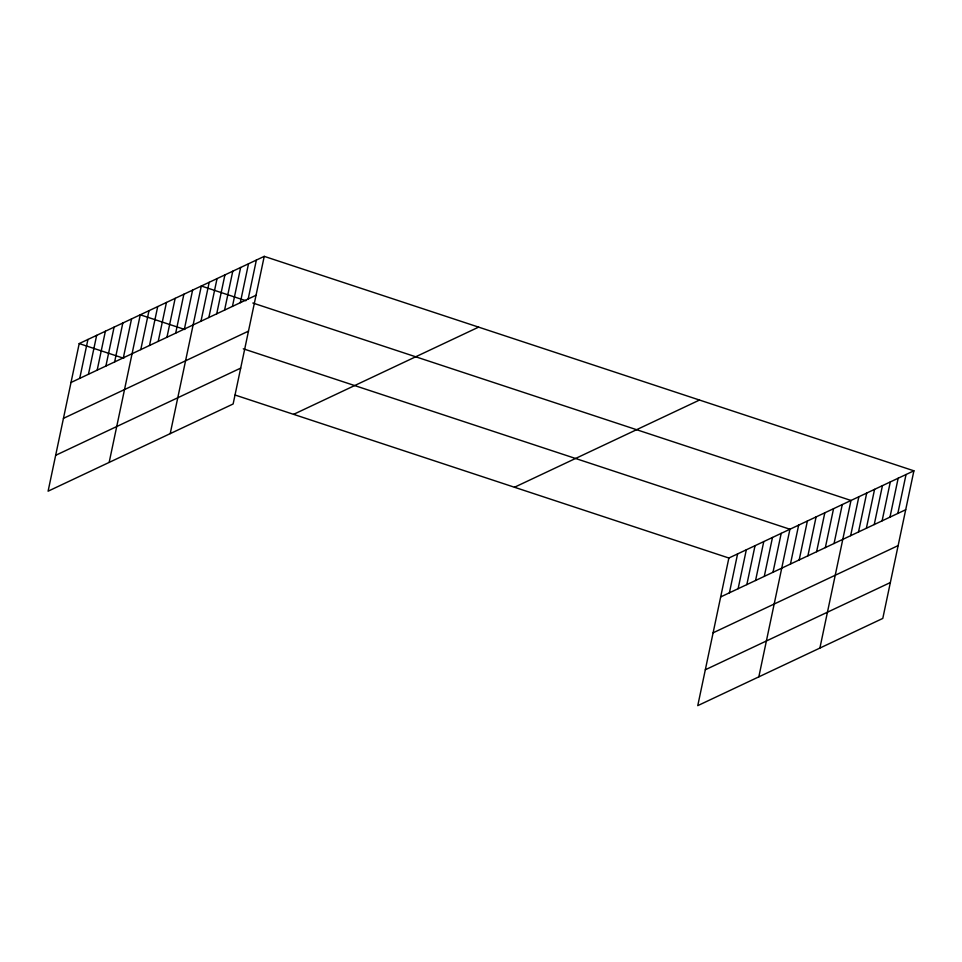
<?xml version="1.0" encoding="UTF-8"?>
<svg xmlns="http://www.w3.org/2000/svg" width="962" height="962" viewBox="0 0 962 962"><rect width="100%" height="100%" fill="white"/><g stroke="black" fill="none" stroke-linecap="round" stroke-linejoin="round"><path stroke-width="1.44" d="M264.237 256.361L79.209 343.578L48.1 491.185L233.129 403.98L264.237 256.361L913.9 470.815L882.791 618.422L697.763 705.639L728.871 558.02L913.9 470.815M79.726 378.379L87.927 339.466M88.456 374.266L96.657 335.353M97.174 370.154L105.375 331.241M105.892 366.041L114.093 327.128M114.622 361.928L122.823 323.016M123.34 357.828L131.541 318.915M109.163 462.409L140.272 314.802L184.812 329.497M140.789 349.603L148.99 310.69M149.507 345.49L157.708 306.577M158.237 341.378L166.438 302.465M166.955 337.265L175.156 298.352M175.685 333.153L183.874 294.24M184.403 329.04L192.604 290.127M170.214 433.634L201.323 286.015L245.875 300.721M200.986 321.224L209.187 282.311M208.85 317.52L217.051 278.607M216.715 313.816L224.916 274.904M224.579 310.101L232.78 271.188M232.443 306.397L240.644 267.484M240.308 302.693L248.509 263.78M248.172 298.99L256.373 260.077M729.4 592.82L737.589 553.908M738.119 588.708L746.32 549.795M746.837 584.607L755.038 545.694M755.567 580.495L763.768 541.582M764.285 576.382L772.486 537.469M773.003 572.27L781.204 533.357M758.826 676.851L789.934 529.244L243.29 348.797M790.451 564.045L798.652 525.132M799.181 559.932L807.383 521.019M807.9 555.82L816.101 516.907M816.618 551.707L824.819 512.794M825.348 547.594L833.549 508.682M834.066 543.482L842.267 504.569M819.889 648.075L850.985 500.468L252.838 303.018M850.648 535.666L858.85 496.753M858.513 531.962L866.714 493.049M866.377 528.258L874.578 489.345M874.242 524.555L882.443 485.642M882.106 520.839L890.307 481.926M889.97 517.135L898.171 478.222M897.835 513.431L906.036 474.519M71.008 382.491L256.036 295.274M63.444 418.362L248.473 331.144M55.664 455.315L240.692 368.109M293.59 414.345L478.619 327.128M514.478 487.253L699.506 400.048M720.67 596.933L905.699 509.728M713.119 632.804L898.135 545.598M705.326 669.768L890.355 582.551M79.209 343.578L123.749 358.285M235.125 395.045L728.871 558.02"/></g></svg>
